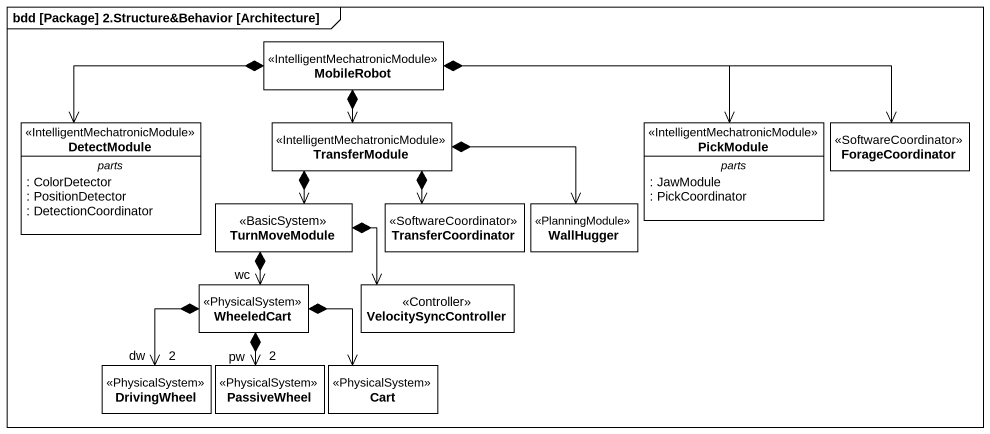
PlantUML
@startuml
mainframe bdd [Package] 2.Structure&Behavior [Architecture]
hide circle
hide empty members
class MobileRobot <<IntelligentMechatronicModule>>
class DetectModule <<IntelligentMechatronicModule>> {
  -- parts --
  : ColorDetector
  : PositionDetector
  : DetectionCoordinator
}
class TransferModule <<IntelligentMechatronicModule>>
class PickModule <<IntelligentMechatronicModule>> {
  -- parts --
  : JawModule
  : PickCoordinator
}
class ForageCoordinator <<SoftwareCoordinator>>
class TurnMoveModule <<BasicSystem>>
class TransferCoordinator <<SoftwareCoordinator>>
class WallHugger <<PlanningModule>>
class WheeledCart <<PhysicalSystem>>
class VelocitySyncController <<Controller>>
class DrivingWheel <<PhysicalSystem>>
class PassiveWheel <<PhysicalSystem>>
class Cart <<PhysicalSystem>>
MobileRobot *-left-> DetectModule
MobileRobot *--> TransferModule
MobileRobot *-right-> PickModule
MobileRobot *-right-> ForageCoordinator
TransferModule *--> TurnMoveModule
TransferModule *--> TransferCoordinator
TransferModule *-right-> WallHugger
TurnMoveModule *--> "wc" WheeledCart
TurnMoveModule *-right-> VelocitySyncController
WheeledCart *--> "2\ndw" DrivingWheel
WheeledCart *--> "2\npw" PassiveWheel
WheeledCart *--> Cart
@enduml
